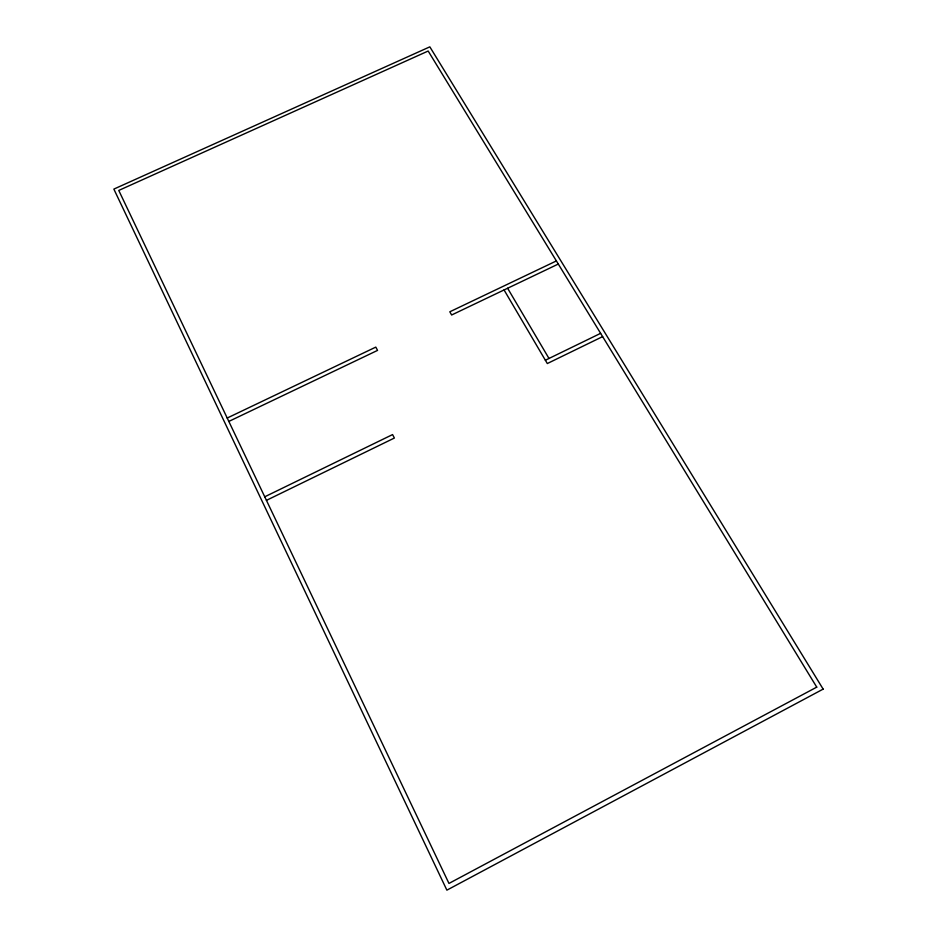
<?xml version="1.0" encoding="UTF-8"?>
<svg xmlns="http://www.w3.org/2000/svg" width="937" height="937" viewBox="0 0 937 937"><rect width="100%" height="100%" fill="white"/><g stroke="black" fill="none" stroke-linecap="round" stroke-linejoin="round"><path stroke-width="1.41" d="M264.738 496.797L392.568 434.581L394.383 438.036L266.436 500.358M545.369 360.23L600.629 333.338M602.62 336.617L547.313 363.544L504.059 289.955M227.211 418.031L375.796 347.112L377.552 350.391L228.827 421.427M556.391 260.931L449.819 311.787L451.634 314.996L558.3 264.047M507.62 288.256L548.988 358.461M816.748 687.137L448.964 883.427L118.765 190.434L428.174 51.031L816.748 687.137M823.143 689.117L446.879 890.15L113.857 189.098L429.837 46.85L823.143 689.117"/></g></svg>
